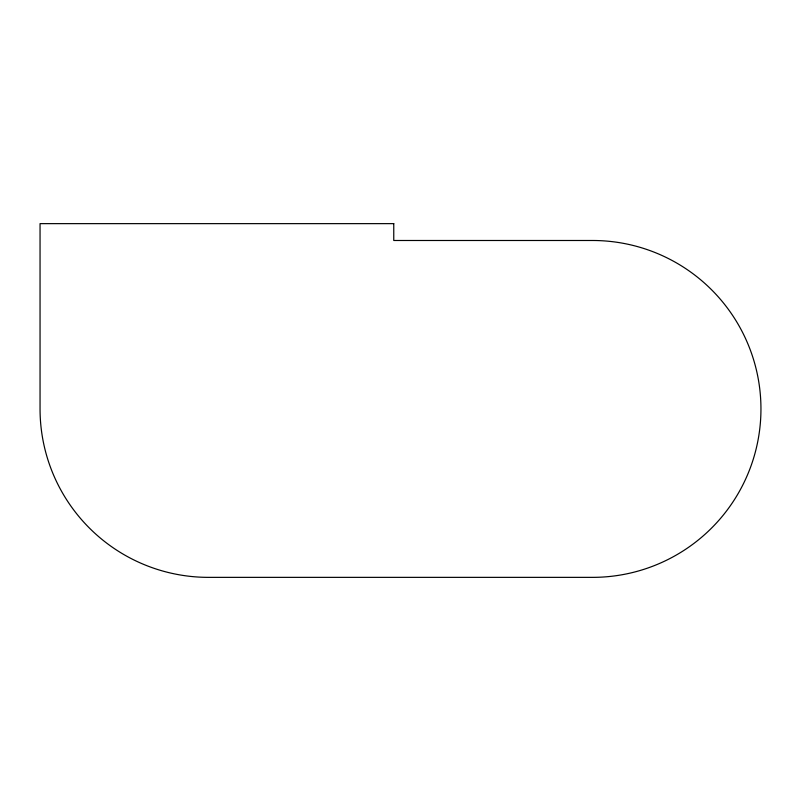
<?xml version="1.0" encoding="UTF-8"?>
<svg xmlns="http://www.w3.org/2000/svg" width="801" height="801" viewBox="0 0 801 801"><rect width="100%" height="100%" fill="white"/><g stroke="black" fill="none" stroke-linecap="round" stroke-linejoin="round"><path stroke-width="1.2" d="M393.762 223.639L40.05 223.639L40.05 408.921A168.43 168.43 0 0 0 208.48 577.361L592.52 577.361A168.43 168.43 0 0 0 760.95 408.921A168.43 168.43 0 0 0 592.52 240.49L393.762 240.49L393.762 223.639"/></g></svg>
